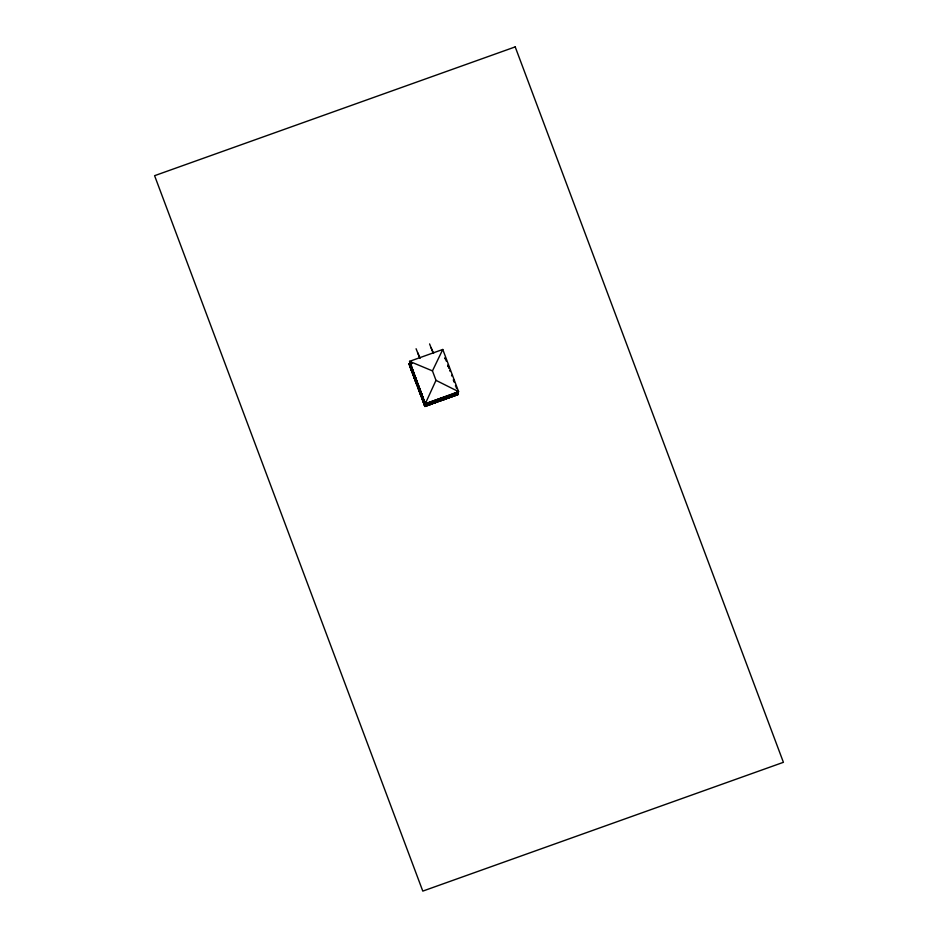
<?xml version="1.0" encoding="UTF-8"?>
<svg xmlns="http://www.w3.org/2000/svg" width="938" height="938" viewBox="0 0 938 938"><rect width="100%" height="100%" fill="white"/><g stroke="black" fill="none" stroke-linecap="round" stroke-linejoin="round"><path stroke-width="1.41" d="M411.008 363.205L409.179 363.581L409.109 364.378L411.876 363.428M411.231 363.51L409.285 363.885L410.703 367.532M409.484 364.237L409.601 363.463L425.606 406.306M409.543 364.401L409.671 363.745M410.891 368.153L411.372 365.304L410.598 368.259L411.184 367.931L413.142 374.977L413.764 374.637M411.372 365.304L410.715 368.552M412.486 371.225L411.852 371.589L410.75 368.611L411.477 365.597M416.495 380.816L411.29 366.993M411.852 371.554L410.844 368.048L416.976 385.237L417.609 384.897L419.884 390.067M412.228 369.631L412.31 370.674L411.325 367.051M412.286 370.897L412.333 371.847M413.4 373.664L410.785 368.693M414.444 378.518L412.04 371.378M413.611 375.27L413.212 374.52M416.038 379.82L413.74 374.778L413.13 375.012M413.986 373.347L413.459 373.09M414.655 378.202L414.971 378.835M415.206 377.393L413.646 373.441M414.784 378.401L414.854 377.733M414.995 378.073L415.675 381.895M415.241 376.642L415.452 378.671M416.331 381.473L415.698 381.848L414.69 378.307L416.073 381.813M416.073 379.89L418.5 387.218L419.134 386.878M416.472 383.501L416.284 381.496M417.586 383.794L416.12 380.218M417.07 384.697L417.011 385.354L415.886 381.637L417.504 384.603M418.289 388.778L417.41 384.568M417.738 384.146L416.214 380.289L417.363 384.205M419.907 392.072L418.5 388.449M418.747 387.019L419.052 387.652M418.629 388.66L417.164 385.049M424.257 400.549L423.601 400.796L421.678 393.843L421.056 394.089L418.84 388.332L418.254 388.684L417.246 385.143M419.626 388.754L419.087 386.89M421.432 394.054L421.502 393.385C420.247 392.881 420.083 388.731 419.814 390.759L420.4 390.419L425.254 404.208M420.365 390.314L419.99 391.193M420.857 395.613L419.732 391.896L420.822 395.496L421.455 395.156C420.799 396.258 421.127 393.503 419.72 392.541L418.454 388.473M421.303 393.854L422.346 397.466M421.408 395.168L420.998 396M422.886 400.585L421.068 395.297L422.628 398.275M422.475 396.985L422.897 397.9M423.812 401.358L422.932 397.149M423.659 401.018L424.07 400.209M454.449 395.824L457.416 393.843L424.703 405.873L422.299 398.732M423.577 402.144L425.195 405.122L423.964 402.003L423.378 402.367L421.432 395.273M424.105 401.183L424.211 400.573M423.906 402.672L424.668 405.779M423.624 400.925L424.246 400.678L425.348 403.621M424.937 404.43L425.008 403.762C423.742 403.047 421.889 396.434 422.288 399.377L423.753 402.332M424.832 406.342L425.547 403.129L425.184 406.271M457.345 394.98L458.19 391.474L457.814 394.652L424.879 406.471L425.547 403.129M425.43 404.419L429.85 402.332L425.559 404.759C425.16 402.027 430.542 404.536 430.272 402.144L433.45 401.007L433.86 401.827C433.426 399.119 441.012 400.807 433.954 401.241M425.195 405.861L429.604 403.774L429.768 404.641M409.179 363.581L425.301 406.4L425.406 405.65L429.639 404.653L429.745 403.692L430.061 404.536L430.12 403.586L433.215 402.449L433.614 403.258L436.592 401.265L436.533 402.191M429.979 402.25L429.885 403.211L425.653 404.208M430.038 403.586L429.733 404.841L425.313 406.306M430.296 403.094L430.366 402.144L430.401 403.023L433.356 401.065M430.143 404.501L433.333 402.789M433.579 401.347L430.483 402.484M433.403 402.965L436.709 402.156L436.979 401.101L440.156 399.975L436.967 401.652M433.649 401.523L433.837 400.913M433.532 403.293L433.485 402.296L433.719 403.199M436.733 400.385L433.743 401.452M436.651 400.409L436.92 399.776M436.944 400.725L437.214 399.67L437.425 400.514M437.237 400.62L437.307 399.67L440.391 398.533L440.708 399.377L440.672 398.38M433.719 402.683L436.616 402.156L436.686 401.206L437.085 402.027L437.061 401.112L437.096 401.992L440.063 400.022L440.555 400.784M440.426 398.931L437.343 400.549L437.307 399.647M445.21 358.82L445.128 357.8M437.19 401.441L440.274 400.303M437.425 400.01L440.52 398.873M440.344 400.479L443.651 399.682L443.92 398.627L447.098 397.489M440.59 399.037L443.768 397.36L440.801 399.342M440.473 400.819L440.532 399.858M443.44 399.342L440.438 400.409M440.661 400.209L443.557 399.682L443.627 398.732M440.895 398.767L443.803 398.24L443.862 397.29M450.803 394.816L450.744 395.754L447.649 396.903L447.32 396L443.756 397.911M444.249 397.196L444.178 398.134L447.367 396.457M443.604 398.685L443.944 399.576L444.002 398.627L447.215 397.829M444.366 397.524L447.461 396.387M447.285 398.005L450.463 396.317L447.496 398.31L447.367 397.337M451.612 375.915L451.729 375.247M454.273 393.573L447.743 396.868L450.709 394.863M447.602 397.724L450.498 397.196L450.568 396.258M450.287 396.891L453.851 395.625M451.119 395.66L454.402 393.913L451.096 395.25M455.458 386.175L455.575 385.506M454.156 395.355L450.885 397.102L450.545 396.199M457.556 392.94L454.66 393.468L454.59 394.417L457.779 392.741L457.603 392.107L457.615 393.01M457.369 394.452L456.771 392.401L457.263 394.101L457.111 392.283L457.697 393.421M458.19 391.474L457.533 394.722L457.228 394.019M425.371 403.528L435.994 380.347L432.453 370.885L442.783 349.475L458.6 391.662L424.984 403.856M411.172 363.534L409.636 364.331L410.703 367.661M430.272 402.695L433.356 401.077M433.872 401.792L436.956 400.174M437.214 400.209L440.297 398.603M430.12 404.102L433.11 402.519M433.497 402.894L435.091 402.074M440.813 399.307L443.897 397.7M447.238 396.117L444.272 398.111L443.85 397.243M440.567 400.749L443.651 399.131M450.791 394.769L451.213 395.625L454.309 393.983M445.573 398.709L444.026 399.541L447.121 397.9M454.567 394.019L457.65 392.401L458.061 393.21L424.762 405.193M447.508 398.275L450.592 396.657M457.533 394.183L454.449 395.789C453.722 393.198 461.437 394.757 454.543 395.25L454.355 395.859L454.015 394.968M425.324 406.189L429.604 403.75M425.688 404.712L409.554 361.341L442.783 349.475M411.817 363.241L409.062 364.284L424.879 406.471M409.167 364.565L411.923 363.534M425.125 404.032L411.442 366.359M410.832 366.852L415.909 379.292M411.207 367.802L410.61 368.118L409.378 363.979M411.583 368.376L411.419 366.488M445.21 357.87L445.163 358.773M412.087 370.158L412.708 369.9L413.717 373.418M412.028 372.058L412.626 373.242M412.368 370.029L413.377 373.535L414.01 373.195M414.502 377.92L413.33 374.801M414.385 378.307L415.053 378.061M415.428 378.635L415.264 376.748L415.757 378.46M415.194 380.078L417.246 383.923L417.832 383.595L419.79 390.63L420.412 390.29M417.293 383.337L418.876 387.218M416.976 385.272L417.586 385.026M417.996 385.471L418.934 386.526M418.231 388.567L418.899 388.32M420.318 393.749L420.154 391.861M421.033 393.96L421.701 393.714L422.827 397.759M421.948 397.032L423.73 400.327M422.077 398.826L422.745 398.568M425.383 403.856L457.732 392.283M425.524 404.243L457.85 392.565M425.02 404.677L457.955 392.893M457.345 393.655L457.474 392.975M424.879 405.474L457.814 393.714L457.943 391.99M424.762 406.177L457.721 394.323M424.808 406.283L457.826 394.617M425.289 405.31L427.47 404.794M457.685 393.28L454.696 394.347L454.262 393.526M457.592 393.315L454.66 393.456M447.719 395.953L450.615 395.426M409.554 361.341L432.453 370.885M435.994 380.347L458.6 391.662M445.82 360.075L446.406 361.212M447.766 365.668L448.352 366.817M449.665 370.334L450.252 371.471M453.511 380.582L454.098 381.731M456.079 387.429L456.654 388.567M420.681 393.667L418.09 386.796M409.66 364.519L411.043 367.438M431.163 347.939L433.579 353.368M417.68 352.758L420.142 358.293M429.581 343.929L433.051 352.77M416.085 348.748L419.567 357.589M457.357 393.55L457.814 394.71M454.555 393.421L454.778 394.323M451.248 395.097L451.307 395.555M447.074 397.442L447.414 398.333M443.897 398.58L444.131 399.471M440.426 399.811L440.661 400.714M437.331 400.585L437.061 400.174M436.956 401.054L437.19 401.956M433.731 400.854L433.954 401.757M430.261 402.097L430.483 403L429.967 402.203M418.102 385.143L425.559 404.794M409.496 363.405L409.73 364.307M411.149 367.837L425.453 406.142M409.718 363.85L410.961 367.977M424.246 400.678L425.254 404.184M423.659 402.238L424.668 405.744M419.11 386.995L420.095 390.419M420.06 390.536L421.068 394.054M421.092 395.402L422.112 398.908M418.876 388.438L419.849 391.861M416.308 381.602L417.293 385.026M413.752 374.766L414.76 378.272M411.079 366.606L412.099 370.123M412.462 371.342L412.966 373.101M453.945 395.086L450.979 397.067L453.945 395.086M515.208 46.9L154.594 175.687L422.792 891.1L783.406 762.313L515.208 46.9M449.056 368.118L447.883 364.999L449.056 368.106M454.18 381.778L453.406 379.691L454.18 381.801"/></g></svg>
